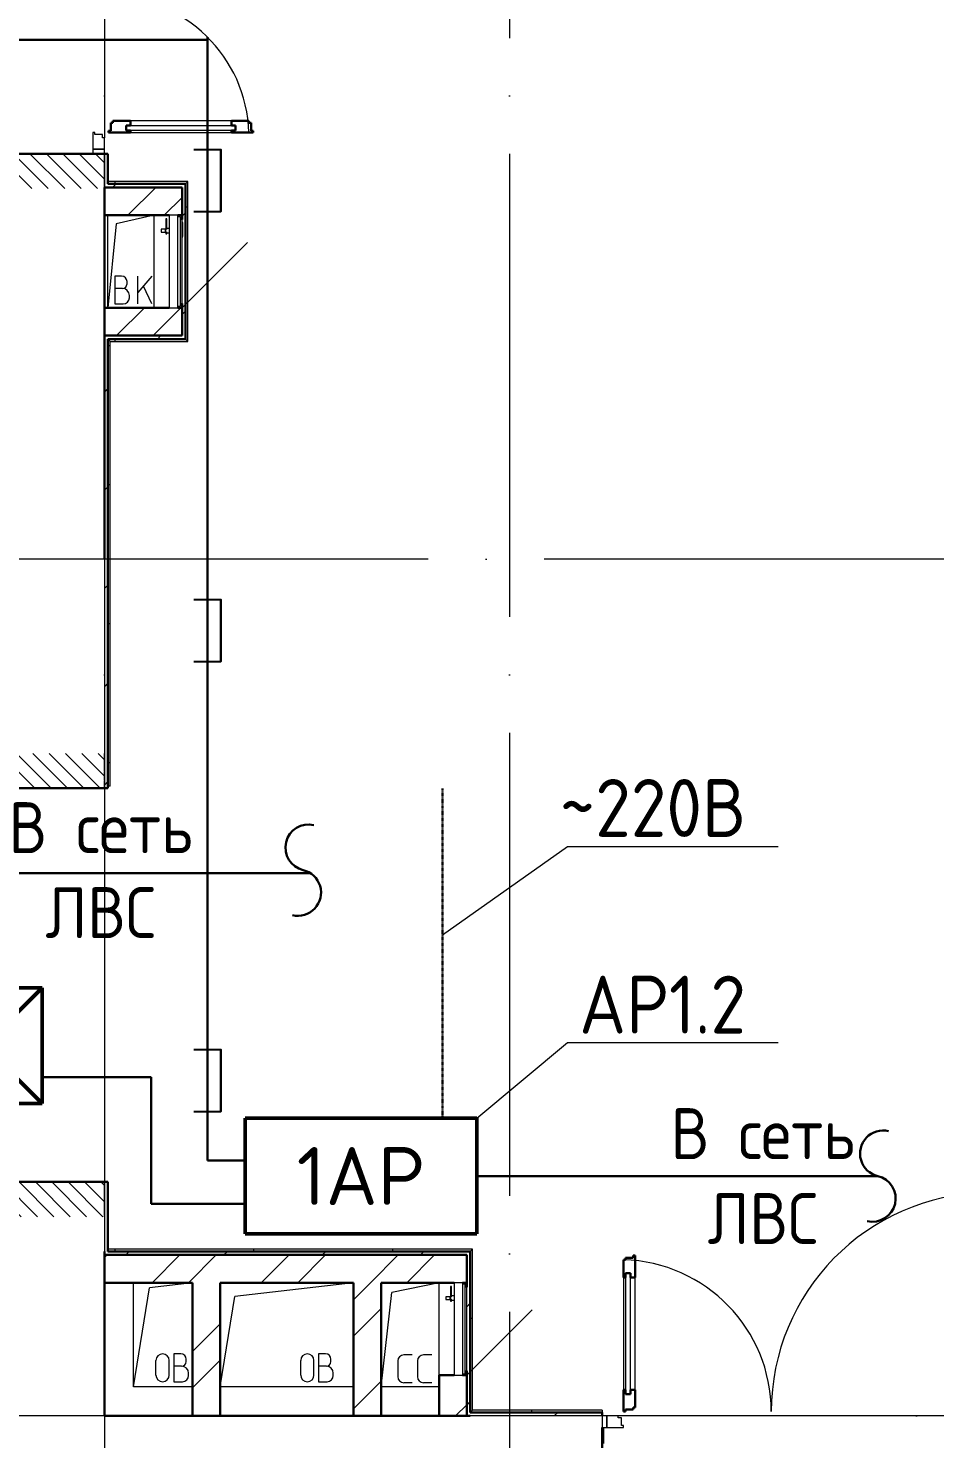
# Model space of a CAD drawing. Header units: millimetres. Extents: x -325553 to 627452, y -28539 to 738858.
# Drawn here: x -34294 to -30379, y 449575 to 455667 of the extents above; entities that cross this region are included whole.
import ezdxf
from ezdxf.enums import TextEntityAlignment as Align

# ---------------------------------------------------------------- set-up
doc = ezdxf.new("R2010")
doc.units = ezdxf.units.MM
doc.set_wipeout_variables(frame=1)
for name, pattern in [('ADSK_Линия сетки', [25, 20, -2.5, 0, -2.5]), ('ADSK_Штриховая_ш2 п1_5', [4.5, 3, -1.5]), ('штрихпунктирная', [1, 0.5, -0.25, 0, -0.25])]:
    doc.linetypes.add(name, pattern=pattern)
for name, color, linetype, lineweight in [('RC-Линии_связи-Адресные', 5, 'Continuous', 30), ('АО ДУ', 1, 'Continuous', 50), ('АО ПС', 1, 'Continuous', 50), ('АО СКУД', 1, 'Continuous', 50), ('Двери', 252, 'Continuous', 9), ('Линии', 7, 'Continuous', 9), ('лс', 5, 'Continuous', 30), ('Маркировка Не АУ', 7, 'Continuous', 25), ('НО СКУД', 7, 'Continuous', 50), ('Оборудование', 8, 'Continuous', 18), ('Ограждение', 252, 'Continuous', 9), ('Оси', 252, 'Continuous', 9), ('Перекрытие', 252, 'Continuous', 18), ('Стены внутренние', 7, 'Continuous', 18), ('Стены наружные', 7, 'Continuous', 18)]:
    doc.layers.add(name, color=color, linetype=linetype, lineweight=lineweight)
doc.layers.add('RC-Таблицы', color=7, linetype='Continuous')
doc.layers.add('Стены', color=194, linetype='Continuous')
doc.layers.add('Двери открывание', color=7, linetype='Continuous', lineweight=9, true_color=0xc0c0c0)
doc.styles.add('ISOCPEUR', font='isocpeur.ttf', dxfattribs={"width": 0.9, "height": 350})
pattern_1 = [(0, (-32119.8, 96), (0, 600), []), (90, (-32119.8, 96), (-600, 4e-14), [])]

# ---------------------------------------------------------------- blocks, each defined once
blk = doc.blocks.new('тип 3')
at = {"color": 3}
blk.add_wipeout([(-201819.6, 375828), (-202819.6, 375828), (-202819.6, 376328), (-201819.6, 376328)], dxfattribs=at).dxf.layer = 'НО СКУД'
at = {"layer": 'НО СКУД', "color": 3}
for p, q in [((-202819.6, 376328), (-201819.6, 376328)), ((-202819.6, 375828), (-202819.6, 376328)), ((-202319.6, 376328), (-202819.6, 375828)), ((-202319.6, 375828), (-202819.6, 376328)), ((-202319.6, 376328), (-202319.6, 375828)), ((-201819.6, 376328), (-202319.6, 375828)), ((-201819.6, 375828), (-202319.6, 376328)), ((-201819.6, 376328), (-201819.6, 375828)), ((-201819.6, 375828), (-202819.6, 375828))]:
    blk.add_line(p, q, dxfattribs=at)
at = {"layer": 'НО СКУД', "color": 3, "ltscale": 30}
blk.add_line((-201819.6, 376328), (-201819.6, 375828), dxfattribs=at)
blk = doc.blocks.new('1 этаж')
at = {"layer": 'Двери', "lineweight": 18, "true_color": 0x636466}
h = blk.add_hatch(dxfattribs=at)
h.set_pattern_fill('FP_2', color=251, angle=-90, style=0, pattern_type=2)
h.set_pattern_definition([(315, (-34900.8, 18181.27), (35.3553, 35.3553), [])])
h.paths.add_polyline_path([(-34705.8, 17056.3), (-34705.8, 17206.3), (-35095.8, 17206.3), (-35095.8, 17056.3)])
h.paths.add_polyline_path([(-35095.8, 18906.3), (-34705.8, 18906.3), (-34705.8, 19056.3), (-35095.8, 19056.3)])
h = blk.add_hatch(dxfattribs=at)
h.set_pattern_fill('FP_2', color=251, angle=90, style=0, pattern_type=2)
h.set_pattern_definition([(135, (-34980.8, 13491.27), (-35.3553, -35.3553), [])])
h.paths.add_polyline_path([(-35255.8, 12616.3), (-34705.8, 12616.3), (-34705.8, 12766.3), (-35255.8, 12766.3)])
h.paths.add_polyline_path([(-35255.8, 14466.3), (-34705.8, 14466.3), (-34705.8, 14616.3), (-35255.8, 14616.3)])
at = {"layer": 'Ограждение', "true_color": 0x636466}
h = blk.add_hatch(dxfattribs=at)
h.set_pattern_fill('FP_25', color=251, style=0, pattern_type=2)
h.set_pattern_definition(pattern_1)
h.paths.add_polyline_path([(-34690.8, 17076.3), (-34355.8, 17076.3), (-34345.8, 17086.3), (-34690.8, 17086.3)])
h = blk.add_hatch(dxfattribs=at)
h.set_pattern_fill('FP_25', color=251, style=0, pattern_type=2)
h.set_pattern_definition(pattern_1)
h.paths.add_polyline_path([(-34345.8, 16396.3), (-34345.8, 17086.3), (-34355.8, 17076.3), (-34355.8, 16406.3)])
h = blk.add_hatch(dxfattribs=at)
h.set_pattern_fill('FP_25', color=251, style=0, pattern_type=2)
h.set_pattern_definition(pattern_1)
h.paths.add_polyline_path([(-34690.8, 14476.3), (-34680.8, 14476.3), (-34680.8, 16396.3), (-34690.8, 16406.3), (-34690.8, 15456.3)])
h = blk.add_hatch(dxfattribs=at)
h.set_pattern_fill('FP_25', color=251, style=0, pattern_type=2)
h.set_pattern_definition(pattern_1)
h.paths.add_polyline_path([(-34355.8, 16396.3), (-34345.8, 16396.3), (-34355.8, 16406.3), (-34690.8, 16406.3), (-34680.8, 16396.3), (-34370.8, 16396.3)])
h = blk.add_hatch(dxfattribs=at)
h.set_pattern_fill('FP_25', color=251, style=0, pattern_type=2)
h.set_pattern_definition(pattern_1)
h.paths.add_polyline_path([(-33140.8, 12466.3), (-33125.8, 12466.3), (-33115.8, 12476.3), (-34690.8, 12476.3), (-34690.8, 12466.3), (-33401.2, 12466.3)])
h = blk.add_hatch(dxfattribs=at)
h.set_pattern_fill('FP_25', color=251, style=0, pattern_type=2)
h.set_pattern_definition(pattern_1)
h.paths.add_polyline_path([(-33125.8, 11771.3), (-33115.8, 11781.3), (-33115.8, 12476.3), (-33125.8, 12466.3), (-33125.8, 11968.6)])
h = blk.add_hatch(dxfattribs=at)
h.set_pattern_fill('FP_25', color=251, style=0, pattern_type=2)
h.set_pattern_definition(pattern_1)
h.paths.add_polyline_path([(-33042.5, 11771.3), (-32555.8, 11771.3), (-32555.8, 11781.3), (-33115.8, 11781.3), (-33125.8, 11771.3)])
at = {"color": 251, "lineweight": 18, "true_color": 0x636466}
for p, q in [((-34690.8, 16541.3), (-34690.8, 16941.3)), ((-34490.8, 16941.3), (-34654.6, 16904.4)), ((-34654.6, 16904.4), (-34690.8, 16541.3)), ((-34631.6, 16678.5), (-34661.6, 16678.5)), ((-34661.6, 16678.5), (-34661.6, 16558.5)), ((-34608.3, 16645.1), (-34608.3, 16655.1)), ((-34501.6, 16678.5), (-34561.6, 16607)), ((-34561.6, 16558.5), (-34561.6, 16678.5)), ((-34501.6, 16558.5), (-34537.6, 16635.6)), ((-34628.3, 16625.1), (-34661.6, 16625.1)), ((-34598.3, 16585.1), (-34598.3, 16595.1)), ((-34661.6, 16558.5), (-34625, 16558.5)), ((-33260.8, 12331.3), (-33464, 12289.5)), ((-33510.8, 11881.3), (-33464, 12289.5)), ((-33376.6, 12019.4), (-33413.1, 12019.4)), ((-33291.6, 12019.4), (-33328.1, 12019.4)), ((-33439.2, 11993.3), (-33439.2, 11925.5)), ((-33354.2, 11993.3), (-33354.2, 11925.5)), ((-33260.8, 11881.3), (-33510.8, 11881.3)), ((-33376.6, 11899.4), (-33413.1, 11899.4)), ((-33291.6, 11899.4), (-33328.1, 11899.4))]:
    blk.add_line(p, q, dxfattribs=at)
for centre, radius, start, end in [((-34631.6, 16655.1), 23.3, 0, 90), ((-34628.3, 16645.1), 20, 270, 0), ((-34628.3, 16595.1), 30, 0, 90), ((-34625, 16585.1), 26.7, 270, 0), ((-33413.1, 11993.3), 26.1, 90, 180), ((-33328.1, 11993.3), 26.1, 90, 180), ((-33413.1, 11925.5), 26.1, 180, 270), ((-33328.1, 11925.5), 26.1, 180, 270)]:
    blk.add_arc(centre, radius, start, end, dxfattribs=at)
at = {"layer": 'Двери', "color": 251, "lineweight": 30, "true_color": 0x636466}
for p, q in [((-34678.8, 17306.3), (-34687.8, 17306.3)), ((-34687.8, 17306.3), (-34687.8, 17298.3)), ((-34678.8, 17340.3), (-34678.8, 17306.3)), ((-34669.8, 17340.3), (-34678.8, 17340.3)), ((-34593.8, 17348.3), (-34669.8, 17348.3)), ((-34669.8, 17348.3), (-34669.8, 17340.3)), ((-34593.8, 17328.3), (-34611.8, 17328.3)), ((-34611.8, 17328.3), (-34611.8, 17307.3)), ((-34611.8, 17307.3), (-34593.8, 17307.3)), ((-34593.8, 17348.3), (-34593.8, 17328.3)), ((-34593.8, 17307.3), (-34593.8, 17298.3)), ((-34081.8, 17348.3), (-34157.8, 17348.3)), ((-34157.8, 17348.3), (-34157.8, 17328.3)), ((-34157.8, 17328.3), (-34139.8, 17328.3)), ((-34157.8, 17307.3), (-34157.8, 17298.3)), ((-34139.8, 17307.3), (-34157.8, 17307.3)), ((-34139.8, 17328.3), (-34139.8, 17307.3)), ((-34081.8, 17340.3), (-34081.8, 17348.3)), ((-34072.8, 17340.3), (-34081.8, 17340.3)), ((-34072.8, 17306.3), (-34072.8, 17340.3)), ((-34063.8, 17306.3), (-34072.8, 17306.3)), ((-34063.8, 17298.3), (-34063.8, 17306.3)), ((-34687.8, 17298.3), (-34593.8, 17298.3)), ((-34157.8, 17298.3), (-34063.8, 17298.3)), ((-32455.8, 12430.3), (-32463.8, 12430.3)), ((-32463.8, 12430.3), (-32463.8, 12354.3)), ((-32421.8, 12439.3), (-32455.8, 12439.3)), ((-32455.8, 12439.3), (-32455.8, 12430.3)), ((-32413.8, 12448.3), (-32421.8, 12448.3)), ((-32421.8, 12448.3), (-32421.8, 12439.3)), ((-32413.8, 12354.3), (-32413.8, 12448.3)), ((-32454.8, 12372.3), (-32454.8, 12354.3)), ((-32433.8, 12372.3), (-32454.8, 12372.3)), ((-32433.8, 12354.3), (-32433.8, 12372.3)), ((-32454.8, 12354.3), (-32463.8, 12354.3)), ((-32413.8, 12354.3), (-32433.8, 12354.3)), ((-32463.8, 11868.3), (-32463.8, 11774.3)), ((-32454.8, 11868.3), (-32463.8, 11868.3)), ((-32454.8, 11850.3), (-32454.8, 11868.3)), ((-32433.8, 11850.3), (-32454.8, 11850.3)), ((-32433.8, 11868.3), (-32433.8, 11850.3)), ((-32413.8, 11868.3), (-32433.8, 11868.3)), ((-32413.8, 11792.3), (-32413.8, 11868.3)), ((-32463.8, 11774.3), (-32455.8, 11774.3)), ((-32455.8, 11774.3), (-32455.8, 11783.3)), ((-32455.8, 11783.3), (-32421.8, 11783.3)), ((-32421.8, 11783.3), (-32421.8, 11792.3)), ((-32421.8, 11792.3), (-32413.8, 11792.3))]:
    blk.add_line(p, q, dxfattribs=at)
at = {"layer": 'Двери', "color": 251, "true_color": 0x636466}
for p, q in [((-34611.8, 17328.3), (-34139.8, 17328.3)), ((-34611.8, 17307.3), (-34611.8, 17328.3)), ((-34139.8, 17307.3), (-34611.8, 17307.3)), ((-34157.8, 17348.3), (-34593.8, 17348.3)), ((-34139.8, 17328.3), (-34139.8, 17307.3)), ((-34747.8, 17298.3), (-34755.8, 17298.3)), ((-34755.8, 17298.3), (-34755.8, 17226.3)), ((-34747.8, 17289.3), (-34747.8, 17298.3)), ((-34713.8, 17289.3), (-34747.8, 17289.3)), ((-34713.8, 17275.3), (-34713.8, 17289.3)), ((-34705.8, 17275.3), (-34713.8, 17275.3)), ((-34705.8, 17226.3), (-34705.8, 17275.3)), ((-34593.8, 17298.3), (-34157.8, 17298.3)), ((-34705.8, 17226.3), (-34755.8, 17226.3)), ((-34755.8, 17226.3), (-34755.8, 17206.3)), ((-34755.8, 17226.3), (-34705.8, 17226.3)), ((-34755.8, 17206.3), (-34705.8, 17206.3)), ((-34705.8, 17206.3), (-34705.8, 17226.3)), ((-32454.8, 12372.3), (-32454.8, 11850.3)), ((-32433.8, 12372.3), (-32454.8, 12372.3)), ((-32433.8, 11850.3), (-32433.8, 12372.3)), ((-32463.8, 12354.3), (-32463.8, 11868.3)), ((-32413.8, 11868.3), (-32413.8, 12354.3)), ((-32454.8, 11850.3), (-32433.8, 11850.3)), ((-32555.8, 11756.3), (-32555.8, 11706.3)), ((-32535.8, 11756.3), (-32555.8, 11756.3)), ((-32555.8, 11706.3), (-32535.8, 11706.3)), ((-32535.8, 11706.3), (-32535.8, 11756.3)), ((-32486.8, 11756.3), (-32535.8, 11756.3)), ((-32535.8, 11756.3), (-32535.8, 11706.3)), ((-32535.8, 11706.3), (-32463.8, 11706.3)), ((-32486.8, 11748.3), (-32486.8, 11756.3)), ((-32472.8, 11748.3), (-32486.8, 11748.3)), ((-32472.8, 11714.3), (-32472.8, 11748.3)), ((-32463.8, 11714.3), (-32472.8, 11714.3)), ((-32463.8, 11706.3), (-32463.8, 11714.3))]:
    blk.add_line(p, q, dxfattribs=at)
at = {"layer": 'Двери', "color": 251, "linetype": 'ADSK_Штриховая_ш2 п1_5', "true_color": 0x636466}
for p, q in [((-34705.8, 17206.3), (-35095.8, 17206.3)), ((-34705.8, 17056.3), (-34705.8, 17206.3)), ((-34705.8, 14466.3), (-34705.8, 14616.3)), ((-35255.8, 14466.3), (-34705.8, 14466.3)), ((-34705.8, 12766.3), (-35255.8, 12766.3)), ((-34705.8, 12616.3), (-34705.8, 12766.3))]:
    blk.add_line(p, q, dxfattribs=at)
at = {"layer": 'Двери открывание', "color": 251, "true_color": 0x636466}
for centre, radius, start, end in [((-34687.8, 17280.3), 606, 1.70211, 90), ((-30879.8, 11774.3), 946, 91.09026, 180), ((-32481.8, 11774.3), 656, 0, 88.42766)]:
    blk.add_arc(centre, radius, start, end, dxfattribs=at)
at = {"layer": 'Линии', "color": 251, "lineweight": 18, "ltscale": 100, "true_color": 0x636466}
for p, q in [((-34580.8, 11881.3), (-34580.8, 12331.3)), ((-34580.8, 11881.3), (-34511.3, 12309.5)), ((-34325.8, 12331.3), (-34511.3, 12309.5)), ((-33630.8, 12331.3), (-34142.5, 12271.3)), ((-34205.8, 11881.3), (-34142.5, 12271.3)), ((-34375.8, 12023.8), (-34405.8, 12023.8)), ((-34405.8, 12023.8), (-34405.8, 11903.8)), ((-33750.8, 12023.8), (-33780.8, 12023.8)), ((-33780.8, 12023.8), (-33780.8, 11903.8)), ((-34483.4, 11932.5), (-34483.4, 11995.1)), ((-34426, 11932.5), (-34426, 11995.1)), ((-34372.5, 11970.5), (-34405.8, 11970.5)), ((-34352.5, 11990.5), (-34352.5, 12000.5)), ((-34342.5, 11930.5), (-34342.5, 11940.5)), ((-33858.3, 11932.5), (-33858.3, 11995.1)), ((-33800.9, 11932.5), (-33800.9, 11995.1)), ((-33747.4, 11970.5), (-33780.8, 11970.5)), ((-33727.4, 11990.5), (-33727.4, 12000.5)), ((-33717.4, 11930.5), (-33717.4, 11940.5)), ((-34325.8, 11881.3), (-34580.8, 11881.3)), ((-34405.8, 11903.8), (-34369.1, 11903.8)), ((-33630.8, 11881.3), (-34205.8, 11881.3)), ((-33780.8, 11903.8), (-33744.1, 11903.8))]:
    blk.add_line(p, q, dxfattribs=at)
at = {"layer": 'Линии', "color": 251, "lineweight": 18, "true_color": 0x636466}
for centre, radius, start, end in [((-34454.7, 11995.1), 28.7, 0, 180), ((-34375.8, 12000.5), 23.3, 0, 90), ((-33829.6, 11995.1), 28.7, 0, 180), ((-33750.8, 12000.5), 23.3, 0, 90), ((-34372.5, 11990.5), 20, 270, 0), ((-34372.5, 11940.5), 30, 0, 90), ((-33747.4, 11990.5), 20, 270, 0), ((-33747.4, 11940.5), 30, 0, 90), ((-34454.7, 11932.5), 28.7, 180, 0), ((-34369.1, 11930.5), 26.7, 270, 0), ((-33829.6, 11932.5), 28.7, 180, 0), ((-33744.1, 11930.5), 26.7, 270, 0)]:
    blk.add_arc(centre, radius, start, end, dxfattribs=at)
at = {"layer": 'Оборудование', "color": 251, "true_color": 0x636466}
for p, q in [((-34389.4, 16941.3), (-34425.8, 16941.3)), ((-34425.8, 16941.3), (-34425.8, 16541.3)), ((-34388.5, 16542.2), (-34388.5, 16940.4)), ((-34443.7, 16880.9), (-34461.1, 16880.9)), ((-34461.1, 16880.9), (-34461.1, 16868.6)), ((-34441.7, 16882.8), (-34443.7, 16880.9)), ((-34443.7, 16880.9), (-34443.7, 16868.6)), ((-34425.8, 16884.4), (-34441.7, 16884.4)), ((-34441.7, 16884.4), (-34441.7, 16865.1)), ((-34441.2, 16925.4), (-34441.2, 16879.6)), ((-34436.2, 16925.4), (-34441.2, 16925.4)), ((-34436.2, 16879.6), (-34436.2, 16925.4)), ((-34378.8, 16934.3), (-34388.5, 16934.3)), ((-34377.8, 16549.2), (-34377.8, 16933.3)), ((-34370.8, 16922.3), (-34376.3, 16922.3)), ((-34370.8, 16560.3), (-34370.8, 16922.3)), ((-34368.8, 16913.3), (-34370.8, 16913.3)), ((-34368.8, 16909.3), (-34368.8, 16913.3)), ((-34368.8, 16909.3), (-34368.8, 16848.8)), ((-34461.1, 16868.6), (-34443.7, 16868.6)), ((-34443.7, 16868.6), (-34441.7, 16866.7)), ((-34441.7, 16865.1), (-34425.8, 16865.1)), ((-34441.2, 16869.9), (-34441.2, 16861.7)), ((-34441.2, 16861.7), (-34436.2, 16861.7)), ((-34436.2, 16861.7), (-34436.2, 16869.9)), ((-34370.8, 16844.8), (-34368.8, 16844.8)), ((-34370.8, 16541.3), (-34088, 16824.1)), ((-34368.8, 16844.8), (-34368.8, 16848.8)), ((-34425.8, 16541.3), (-34389.4, 16541.3)), ((-34388.5, 16548.3), (-34378.8, 16548.3)), ((-34376.3, 16560.3), (-34370.8, 16560.3)), ((-33211.2, 12315.4), (-33211.2, 12269.6)), ((-33206.2, 12315.4), (-33211.2, 12315.4)), ((-33206.2, 12269.6), (-33206.2, 12315.4)), ((-33159.4, 12331.3), (-33195.8, 12331.3)), ((-33195.8, 12331.3), (-33195.8, 11931.3)), ((-33158.5, 11932.2), (-33158.5, 12330.4)), ((-33148.8, 12324.3), (-33158.5, 12324.3)), ((-33147.8, 11939.2), (-33147.8, 12323.3)), ((-33140.8, 12312.3), (-33146.3, 12312.3)), ((-33140.8, 11950.3), (-33140.8, 12312.3)), ((-33213.7, 12270.9), (-33231.1, 12270.9)), ((-33231.1, 12270.9), (-33231.1, 12258.6)), ((-33231.1, 12258.6), (-33213.7, 12258.6)), ((-33211.7, 12272.8), (-33213.7, 12270.9)), ((-33213.7, 12270.9), (-33213.7, 12258.6)), ((-33213.7, 12258.6), (-33211.7, 12256.7)), ((-33195.8, 12274.4), (-33211.7, 12274.4)), ((-33211.7, 12274.4), (-33211.7, 12255.1)), ((-33211.7, 12255.1), (-33195.8, 12255.1)), ((-33211.2, 12259.9), (-33211.2, 12251.7)), ((-33211.2, 12251.7), (-33206.2, 12251.7)), ((-33206.2, 12251.7), (-33206.2, 12259.9)), ((-33140.8, 11931.3), (-32858, 12214.1)), ((-33146.3, 11950.3), (-33140.8, 11950.3)), ((-33195.8, 11931.3), (-33159.4, 11931.3)), ((-33158.5, 11938.3), (-33148.8, 11938.3))]:
    blk.add_line(p, q, dxfattribs=at)
for points, knots in [([(-34388.5, 16940.4), (-34388.5, 16940.4), (-34388.5, 16940.6), (-34388.6, 16940.7), (-34388.6, 16940.8), (-34388.8, 16941), (-34389, 16941.2), (-34389.2, 16941.2), (-34389.3, 16941.3), (-34389.4, 16941.3)], [0, 0, 0, 0, 0.166667, 0.25, 0.333333, 0.5, 0.666667, 0.833333, 1, 1, 1, 1]), ([(-34377.8, 16933.3), (-34377.8, 16933.4), (-34377.8, 16933.5), (-34377.9, 16933.7), (-34377.9, 16933.8), (-34378, 16933.9), (-34378.1, 16934), (-34378.3, 16934.2), (-34378.5, 16934.2), (-34378.7, 16934.3), (-34378.8, 16934.3)], [0, 0, 0, 0, 0.166667, 0.25, 0.333333, 0.416667, 0.541667, 0.666667, 0.833333, 1, 1, 1, 1]), ([(-34376.3, 16922.3), (-34376.4, 16922.3), (-34376.6, 16922.3), (-34376.9, 16922.4), (-34377, 16922.5), (-34377.2, 16922.6), (-34377.4, 16922.7), (-34377.5, 16922.9), (-34377.6, 16923), (-34377.7, 16923.2), (-34377.8, 16923.5), (-34377.8, 16923.7), (-34377.8, 16923.8)], [0, 0, 0, 0, 0.166667, 0.25, 0.333333, 0.416667, 0.5, 0.583333, 0.666667, 0.75, 0.833333, 1, 1, 1, 1]), ([(-34389.4, 16541.3), (-34389.3, 16541.3), (-34389.2, 16541.3), (-34389, 16541.4), (-34388.8, 16541.5), (-34388.6, 16541.7), (-34388.6, 16541.8), (-34388.5, 16542), (-34388.5, 16542.1), (-34388.5, 16542.2)], [-1, -1, -1, -1, -0.833333, -0.666667, -0.5, -0.333333, -0.25, -0.166667, 0, 0, 0, 0]), ([(-34378.8, 16548.3), (-34378.7, 16548.3), (-34378.5, 16548.3), (-34378.3, 16548.4), (-34378.1, 16548.5), (-34378, 16548.6), (-34377.9, 16548.7), (-34377.9, 16548.9), (-34377.8, 16549), (-34377.8, 16549.1), (-34377.8, 16549.2)], [-1, -1, -1, -1, -0.833333, -0.666667, -0.541667, -0.416667, -0.333333, -0.25, -0.166667, 0, 0, 0, 0]), ([(-34377.8, 16558.7), (-34377.8, 16558.9), (-34377.8, 16559.1), (-34377.7, 16559.3), (-34377.6, 16559.5), (-34377.5, 16559.7), (-34377.4, 16559.8), (-34377.2, 16560), (-34377, 16560.1), (-34376.9, 16560.2), (-34376.6, 16560.2), (-34376.4, 16560.3), (-34376.3, 16560.3)], [-1, -1, -1, -1, -0.833333, -0.75, -0.666667, -0.583333, -0.5, -0.416667, -0.333333, -0.25, -0.166667, 0, 0, 0, 0]), ([(-33158.5, 12330.4), (-33158.5, 12330.4), (-33158.5, 12330.6), (-33158.6, 12330.7), (-33158.6, 12330.8), (-33158.8, 12331), (-33159, 12331.2), (-33159.2, 12331.2), (-33159.3, 12331.3), (-33159.4, 12331.3)], [0, 0, 0, 0, 0.166667, 0.25, 0.333333, 0.5, 0.666667, 0.833333, 1, 1, 1, 1]), ([(-33147.8, 12323.3), (-33147.8, 12323.4), (-33147.8, 12323.5), (-33147.9, 12323.7), (-33147.9, 12323.8), (-33148, 12323.9), (-33148.1, 12324), (-33148.3, 12324.2), (-33148.5, 12324.2), (-33148.7, 12324.3), (-33148.8, 12324.3)], [0, 0, 0, 0, 0.166667, 0.25, 0.333333, 0.416667, 0.541667, 0.666667, 0.833333, 1, 1, 1, 1]), ([(-33146.3, 12312.3), (-33146.4, 12312.3), (-33146.6, 12312.3), (-33146.9, 12312.4), (-33147, 12312.5), (-33147.2, 12312.6), (-33147.4, 12312.7), (-33147.5, 12312.9), (-33147.6, 12313), (-33147.7, 12313.2), (-33147.8, 12313.5), (-33147.8, 12313.7), (-33147.8, 12313.8)], [0, 0, 0, 0, 0.166667, 0.25, 0.333333, 0.416667, 0.5, 0.583333, 0.666667, 0.75, 0.833333, 1, 1, 1, 1]), ([(-33147.8, 11948.7), (-33147.8, 11948.9), (-33147.8, 11949.1), (-33147.7, 11949.3), (-33147.6, 11949.5), (-33147.5, 11949.7), (-33147.4, 11949.8), (-33147.2, 11950), (-33147, 11950.1), (-33146.9, 11950.2), (-33146.6, 11950.2), (-33146.4, 11950.3), (-33146.3, 11950.3)], [-1, -1, -1, -1, -0.833333, -0.75, -0.666667, -0.583333, -0.5, -0.416667, -0.333333, -0.25, -0.166667, 0, 0, 0, 0]), ([(-33159.4, 11931.3), (-33159.3, 11931.3), (-33159.2, 11931.3), (-33159, 11931.4), (-33158.8, 11931.5), (-33158.6, 11931.7), (-33158.6, 11931.8), (-33158.5, 11932), (-33158.5, 11932.1), (-33158.5, 11932.2)], [-1, -1, -1, -1, -0.833333, -0.666667, -0.5, -0.333333, -0.25, -0.166667, 0, 0, 0, 0]), ([(-33148.8, 11938.3), (-33148.7, 11938.3), (-33148.5, 11938.3), (-33148.3, 11938.4), (-33148.1, 11938.5), (-33148, 11938.6), (-33147.9, 11938.7), (-33147.9, 11938.9), (-33147.8, 11939), (-33147.8, 11939.1), (-33147.8, 11939.2)], [-1, -1, -1, -1, -0.833333, -0.666667, -0.541667, -0.416667, -0.333333, -0.25, -0.166667, 0, 0, 0, 0])]:
    blk.add_open_spline(points, degree=3, knots=knots, dxfattribs=at)
at = {"layer": 'Ограждение', "color": 251, "true_color": 0x636466}
for p, q in [((-34345.8, 17086.3), (-34690.8, 17086.3)), ((-34345.8, 17086.3), (-34355.8, 17076.3)), ((-34345.8, 16396.3), (-34345.8, 17086.3)), ((-34680.8, 16396.3), (-34690.8, 16406.3)), ((-34680.8, 14476.3), (-34680.8, 16396.3)), ((-34680.8, 16396.3), (-34345.8, 16396.3)), ((-34345.8, 16396.3), (-34355.8, 16406.3)), ((-34680.8, 14476.3), (-34690.8, 14476.3)), ((-33115.8, 12476.3), (-34690.8, 12476.3)), ((-33115.8, 12476.3), (-33125.8, 12466.3)), ((-33115.8, 11781.3), (-33115.8, 12476.3)), ((-33125.8, 11771.3), (-33115.8, 11781.3)), ((-32555.8, 11781.3), (-33115.8, 11781.3)), ((-32555.8, 11781.3), (-32555.8, 11771.3))]:
    blk.add_line(p, q, dxfattribs=at)
at = {"layer": 'Оси', "color": 251, "linetype": 'ADSK_Линия сетки', "ltscale": 100, "true_color": 0x636466}
for p, q in [((-34705.8, 32206.9), (-34705.8, -33769.9)), ((-32955.8, 32206.9), (-32955.8, -33769.9)), ((-805.8, 15456.3), (-72528.1, 15456.3)), ((-26448.4, 11756.3), (-72528.1, 11756.3))]:
    blk.add_line(p, q, dxfattribs=at)
at = {"layer": 'Перекрытие', "color": 251, "ltscale": 100, "true_color": 0x636466}
for p, q in [((-34690.8, 16541.3), (-34690.8, 16941.3)), ((-34580.8, 11881.3), (-34580.8, 12331.3)), ((-34325.8, 11881.3), (-34580.8, 11881.3)), ((-33630.8, 11881.3), (-34205.8, 11881.3)), ((-30874.8, 11756.3), (-32486.8, 11756.3))]:
    blk.add_line(p, q, dxfattribs=at)
at = {"layer": 'Стены внутренние', "color": 251, "true_color": 0x636466}
for p, q in [((-34705.8, 18837.3), (-34705.8, 17275.3)), ((-34705.8, 17061.3), (-34705.8, 17206.3)), ((-34705.8, 14466.3), (-34705.8, 12466.3)), ((-32555.8, 11756.3), (-33125.8, 11756.3))]:
    blk.add_line(p, q, dxfattribs=at)
at = {"layer": 'Стены внутренние', "color": 251, "lineweight": 30, "true_color": 0x636466}
for p, q in [((-34705.8, 17206.3), (-35095.8, 17206.3)), ((-34705.8, 16541.3), (-34705.8, 16941.3)), ((-35255.8, 14466.3), (-34705.8, 14466.3)), ((-34705.8, 12766.3), (-35255.8, 12766.3)), ((-34705.8, 11756.3), (-34705.8, 12331.3)), ((-34325.8, 11756.3), (-34705.8, 11756.3)), ((-33630.8, 11756.3), (-34205.8, 11756.3)), ((-33260.8, 11756.3), (-33510.8, 11756.3)), ((-32555.8, 11206.3), (-32555.8, 11706.3))]:
    blk.add_line(p, q, dxfattribs=at)
at = {"layer": 'Стены наружные', "color": 251, "lineweight": 30, "true_color": 0x636466}
for p, q in [((-34690.8, 17206.3), (-34705.8, 17206.3)), ((-34690.8, 17076.3), (-34690.8, 17206.3)), ((-34705.8, 17061.3), (-34370.8, 17061.3)), ((-34705.8, 17061.3), (-34705.8, 16941.3)), ((-34355.8, 17076.3), (-34690.8, 17076.3)), ((-34370.8, 16922.3), (-34370.8, 17061.3)), ((-34355.8, 16406.3), (-34355.8, 17076.3)), ((-34705.8, 16941.3), (-34425.8, 16941.3)), ((-34389.2, 16941.3), (-34370.8, 16941.3)), ((-34425.8, 16541.3), (-34705.8, 16541.3)), ((-34705.8, 16541.3), (-34705.8, 15456.3)), ((-34370.8, 16541.3), (-34389.2, 16541.3)), ((-34370.8, 16560.3), (-34370.8, 16421.3)), ((-34705.8, 16421.3), (-34370.8, 16421.3)), ((-34690.8, 16406.3), (-34355.8, 16406.3)), ((-34690.8, 14466.3), (-34690.8, 16406.3)), ((-34705.8, 14466.3), (-34690.8, 14466.3)), ((-34690.8, 12766.3), (-34705.8, 12766.3)), ((-34690.8, 12466.3), (-34690.8, 12766.3)), ((-34705.8, 12466.3), (-34705.8, 12331.3)), ((-33140.8, 12451.3), (-34705.8, 12451.3)), ((-33125.8, 12466.3), (-34690.8, 12466.3)), ((-33140.8, 12451.3), (-33140.8, 12312.3)), ((-33125.8, 11771.3), (-33125.8, 12466.3)), ((-34705.8, 12331.3), (-34325.8, 12331.3)), ((-34325.8, 12331.3), (-34325.8, 11756.3)), ((-34205.8, 12331.3), (-33630.8, 12331.3)), ((-34205.8, 11756.3), (-34205.8, 12331.3)), ((-33630.8, 12331.3), (-33630.8, 11756.3)), ((-33510.8, 12331.3), (-33195.8, 12331.3)), ((-33510.8, 11756.3), (-33510.8, 12331.3)), ((-33159.2, 12331.3), (-33140.8, 12331.3)), ((-33140.8, 11950.3), (-33140.8, 11756.3)), ((-33260.8, 11931.3), (-33260.8, 11756.3)), ((-33195.8, 11931.3), (-33260.8, 11931.3)), ((-33140.8, 11931.3), (-33159.2, 11931.3)), ((-32555.8, 11771.3), (-33125.8, 11771.3)), ((-32555.8, 11756.3), (-32555.8, 11771.3)), ((-34325.8, 11756.3), (-34205.8, 11756.3)), ((-33630.8, 11756.3), (-33510.8, 11756.3)), ((-33260.8, 11756.3), (-33125.8, 11756.3))]:
    blk.add_line(p, q, dxfattribs=at)
at = {"layer": 'Стены наружные', "color": 251, "linetype": 'Continuous', "lineweight": 9, "true_color": 0x636466}
for p, q in [((-34670.7, 17061.3), (-34655.7, 17076.3)), ((-34604.6, 16941.3), (-34484.6, 17061.3)), ((-34447.4, 16941.3), (-34370.8, 17017.9)), ((-34370.8, 16936.9), (-34355.8, 16951.9)), ((-34653.1, 16421.3), (-34533.1, 16541.3)), ((-34495.9, 16421.3), (-34375.9, 16541.3)), ((-34370.8, 16512.6), (-34355.8, 16527.6)), ((-34477.2, 16406.3), (-34462.2, 16421.3)), ((-34705.8, 16177.6), (-34690.8, 16192.6)), ((-34705.8, 15753.4), (-34690.8, 15768.4)), ((-34705.8, 15329.1), (-34690.8, 15344.1)), ((-34705.8, 14904.8), (-34690.8, 14919.8)), ((-34705.8, 14480.6), (-34690.8, 14495.6)), ((-34705.8, 12439.7), (-34694.2, 12451.3)), ((-34613.8, 12451.3), (-34598.8, 12466.3)), ((-34499.9, 12331.3), (-34379.9, 12451.3)), ((-34342.8, 12331.3), (-34222.8, 12451.3)), ((-34189.5, 12451.3), (-34174.5, 12466.3)), ((-34028.5, 12331.3), (-33908.5, 12451.3)), ((-33871.3, 12331.3), (-33751.3, 12451.3)), ((-33765.3, 12451.3), (-33750.3, 12466.3)), ((-33557, 12331.3), (-33437, 12451.3)), ((-33399.8, 12331.3), (-33279.8, 12451.3)), ((-33341, 12451.3), (-33326, 12466.3)), ((-33630.8, 12257.5), (-33557, 12331.3)), ((-33630.8, 12100.3), (-33510.8, 12220.3)), ((-33140.8, 12227.2), (-33125.8, 12242.2)), ((-34325.8, 12033.9), (-34205.8, 12153.9)), ((-34325.8, 11876.8), (-34205.8, 11996.8)), ((-33630.8, 11786), (-33510.8, 11906)), ((-33189.1, 11756.3), (-33140.8, 11804.5)), ((-33140.8, 11802.9), (-33125.8, 11817.9)), ((-32763.2, 11756.3), (-32748.2, 11771.3))]:
    blk.add_line(p, q, dxfattribs=at)
at = {"layer": 'Стены наружные', "color": 251, "true_color": 0x636466}
for p, q in [((-34490.8, 16541.3), (-34490.8, 16941.3)), ((-34705.8, 15456.3), (-34705.8, 14466.3)), ((-33260.8, 11931.3), (-33260.8, 12331.3)), ((-32548.3, 11636.3), (-32548.3, 11706.3))]:
    blk.add_line(p, q, dxfattribs=at)
blk = doc.blocks.new('1AP-M')
blk.add_wipeout([(-500, 250), (500, 250), (500, -250), (-500, -250)])
at = {"layer": 'АО ДУ'}
blk.add_line((-500, -250), (-500, 250), dxfattribs=at)
at = {"layer": 'АО СКУД'}
for p, q in [((-500, 250), (500, 250)), ((500, 250), (500, -250)), ((500, -250), (-500, -250))]:
    blk.add_line(p, q, dxfattribs=at)
at = {"layer": 'АО СКУД', "color": 7, "ltscale": 100, "style": 'ISOCPEUR'}
blk.add_text('1AP', height=250, dxfattribs=at).set_placement((0.2, 0), align=Align.MIDDLE)

msp = doc.modelspace()

# ---------------------------------------------------------------- linework, layer by layer
at = {"color": 1, "linetype": 'штрихпунктирная', "lineweight": 30, "ltscale": 4}
msp.add_lwpolyline([(-32505.6, 450460), (-32505.6, 452383.5)], dxfattribs=at)
at = {"layer": 'RC-Линии_связи-Адресные'}
for p, q in [((-33520.8, 455617.5), (-47745.8, 455617.5)), ((-33520.8, 450777.5), (-33520.8, 455629.1)), ((-32718.7, 450777.5), (-33520.8, 450777.5))]:
    msp.add_line(p, q, dxfattribs=at)
at = {"layer": 'RC-Линии_связи-Адресные', "color": 0, "lineweight": -2}
for points in [[(-33578.8, 454876), (-33462.7, 454876), (-33462.7, 455143.1)], [(-33578.8, 455143.1), (-33462.7, 455143.1), (-33462.7, 454876)], [(-33578.8, 452932.6), (-33462.7, 452932.6), (-33462.7, 453199.7)], [(-33578.8, 453199.7), (-33462.7, 453199.7), (-33462.7, 452932.6)], [(-33578.8, 450989.2), (-33462.7, 450989.2), (-33462.7, 451256.3)], [(-33578.8, 451256.3), (-33462.7, 451256.3), (-33462.7, 450989.2)]]:
    msp.add_lwpolyline(points, dxfattribs=at)
at = {"layer": 'лс', "color": 30}
for p, q in [((-34233.8, 451137.1), (-33763.2, 451137.1)), ((-33763.2, 451137.1), (-33763.2, 450589.5)), ((-33763.2, 450589.5), (-33357.1, 450589.5))]:
    msp.add_line(p, q, dxfattribs=at)
at = {"layer": 'лс', "color": 4, "linetype": 'Continuous', "ltscale": 100, "flags": 128}
for points in [[(-33060.6, 452226, 1), (-33106.8, 452031.4, -1), (-33152.9, 451836.8)], [(-30578.7, 450904.6, 1), (-30624.9, 450710, -1), (-30671.1, 450515.4)]]:
    msp.add_lwpolyline(points, format="xyb", dxfattribs=at)
at = {"layer": 'лс', "color": 0, "lineweight": 9}
for points in [[(-32505.6, 451752.4), (-31965.4, 452133.9), (-31054.9, 452133.9)], [(-32357.1, 450960), (-31965.4, 451286.4), (-31054.9, 451286.4)]]:
    msp.add_lwpolyline(points, dxfattribs=at)
at = {"layer": 'лс', "color": 4}
for points in [[(-34808.4, 452018.5), (-33076.2, 452018.5)], [(-32357.1, 450710), (-30624.9, 450710)]]:
    msp.add_lwpolyline(points, dxfattribs=at)

# ---------------------------------------------------------------- block references
msp.add_blockref('1 этаж', (740.6, 437918.3))

# ---------------------------------------------------------------- texts
at = {"layer": 'RC-Таблицы', "linetype": 'Continuous', "lineweight": 40, "transparency": 33554687, "char_height": 220, "width": 1998.724, "attachment_point": 5, "style": 'ISOCPEUR'}
for insert in [(-33980.5, 452031.4), (-31120.4, 450710)]:
    msp.add_mtext('В сеть\\PЛВС', dxfattribs=dict(at, insert=insert))
at = {"layer": 'Маркировка Не АУ', "insert": (-31597.6, 452299.8), "char_height": 250, "width": 4036.505, "attachment_point": 5, "style": 'ISOCPEUR'}
msp.add_mtext('~220В', dxfattribs=at)

# ---------------------------------------------------------------- next in the draw order: block references
at = {"layer": 'АО ПС'}
msp.add_blockref('1AP-M', (-32857.1, 450710), dxfattribs=at)
at = {"layer": 'Стены', "color": 1}
msp.add_blockref('тип 3', (167585.7, 75195.2), dxfattribs=at)

# ---------------------------------------------------------------- next in the draw order: texts
at = {"layer": 'Маркировка Не АУ', "insert": (-31554.6, 451450.1), "char_height": 250, "width": 1035.25, "attachment_point": 5, "style": 'ISOCPEUR', "bg_fill": 3, "box_fill_scale": 1, "bg_fill_color": 256, "bg_fill_transparency": 0}
msp.add_mtext('АР1.2', dxfattribs=at)

doc.saveas('drawing.dxf')
